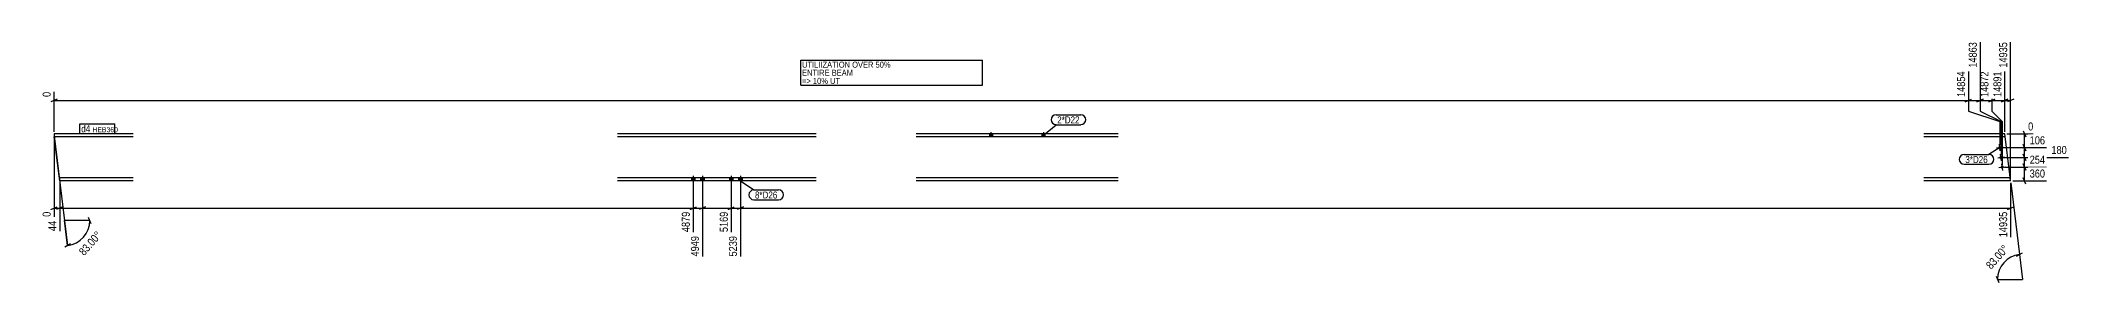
# Model space of a CAD drawing. Header units: millimetres. Extents: x 35 to 40706, y 35 to 1897.
# Drawn here: x 25226 to 40706, y 48 to 1897 of the extents above; entities that cross this region are included whole.
import ezdxf

# ---------------------------------------------------------------- set-up
doc = ezdxf.new("R2010")
doc.units = ezdxf.units.MM
doc.linetypes.add('DXK_LINE_DOT2', pattern=[3.9198, 1.9599, -1.9599])
for name, color, linetype in [('MÅLSÆTNING', 7, 'Continuous'), ('STÅL', 7, 'Continuous'), ('TEKST', 7, 'Continuous')]:
    doc.layers.add(name, color=color, linetype=linetype)
doc.styles.add('Arial Narrow', font='ARIALN.TTF', dxfattribs={"height": 0.2})

msp = doc.modelspace()

# ---------------------------------------------------------------- hatches: boundary and pattern name
at = {"layer": 'STÅL', "linetype": 'Continuous'}
for points in [[(32470, 1162), (32492, 1162), (32492, 1184), (32470, 1184)], [(32870, 1162), (32892, 1162), (32892, 1184), (32870, 1184)], [(40169, 1077, -1), (40195, 1080, -1)], [(40178, 1003, -1), (40204, 1006, -1)], [(40188, 928, -1), (40213, 932, -1)], [(30195, 824), (30221, 824), (30221, 847), (30195, 847)], [(30195, 824), (30221, 824), (30221, 847), (30195, 847)], [(30265, 824), (30291, 824), (30291, 847), (30265, 847)], [(30265, 824), (30291, 824), (30291, 847), (30265, 847)], [(30485, 824), (30511, 824), (30511, 847), (30485, 847)], [(30485, 824), (30511, 824), (30511, 847), (30485, 847)], [(30555, 824), (30581, 824), (30581, 847), (30555, 847)], [(30555, 824), (30581, 824), (30581, 847), (30555, 847)]]:
    msp.add_hatch(color=3, dxfattribs=at).paths.add_polyline_path(points)

# ---------------------------------------------------------------- linework, layer by layer
at = {"layer": 'MÅLSÆTNING', "color": 7, "linetype": 'Continuous'}
for p, q in [((40031, 1885), (40031, 1358)), ((40264, 840), (40264, 1885)), ((40121, 1661), (40121, 1358)), ((40220, 1200), (40220, 1661)), ((25353, 1448), (25305, 1429)), ((25329, 1200), (25329, 1505)), ((40007, 1429), (40055, 1448)), ((40031, 1438), (40121, 1438)), ((40145, 1448), (40097, 1429)), ((40196, 1429), (40244, 1448)), ((40244, 1448), (40196, 1429)), ((40220, 1438), (40264, 1438)), ((40288, 1448), (40240, 1429)), ((39942, 1358), (40182, 1278)), ((39942, 1358), (40182, 1278)), ((40031, 1358), (40191, 1278)), ((40031, 1358), (40191, 1278)), ((40121, 1358), (40201, 1278)), ((40121, 1358), (40201, 1278)), ((40182, 1278), (40182, 1095)), ((40182, 1278), (40182, 1095)), ((40191, 1278), (40191, 1020)), ((40191, 1278), (40191, 1020)), ((40201, 1278), (40201, 946)), ((40201, 1278), (40201, 946)), ((25329, 1168), (25329, 550)), ((40236, 1184), (40437, 1184)), ((40361, 1208), (40380, 1160)), ((40380, 1055), (40361, 1103)), ((40361, 1103), (40380, 1055)), ((40371, 1079), (40371, 1184)), ((40198, 1079), (40538, 1079)), ((40198, 1079), (40538, 1079)), ((40207, 1004), (40705, 1004)), ((40207, 1004), (40705, 1004)), ((40217, 930), (40538, 930)), ((40217, 930), (40538, 930)), ((40380, 980), (40361, 1028)), ((40380, 906), (40361, 954)), ((40361, 954), (40380, 906)), ((40371, 1004), (40371, 1079)), ((40371, 930), (40371, 1004)), ((40371, 824), (40371, 930)), ((25373, 808), (25373, 441)), ((40280, 824), (40538, 824)), ((40380, 800), (40361, 848)), ((25305, 607), (25353, 626)), ((25397, 626), (25349, 607)), ((30184, 607), (30232, 626)), ((30184, 607), (30232, 626)), ((30208, 765), (30208, 433)), ((30302, 626), (30254, 607)), ((30302, 626), (30254, 607)), ((30278, 765), (30278, 247)), ((30278, 765), (30278, 247)), ((30474, 607), (30522, 626)), ((30474, 607), (30522, 626)), ((30498, 765), (30498, 433)), ((30592, 626), (30544, 607)), ((30592, 626), (30544, 607)), ((30568, 765), (30568, 247)), ((40240, 607), (40288, 626)), ((25329, 616), (25373, 616)), ((25612, 497), (25592, 545)), ((30208, 616), (30278, 616)), ((30278, 616), (30498, 616)), ((30498, 616), (30568, 616)), ((30568, 616), (40264, 616)), ((25456, 343), (25411, 318)), ((40310, 250), (40355, 275)), ((40333, 263), (40356, 72)), ((40155, 96), (40174, 48)), ((40164, 72), (40356, 72))]:
    msp.add_line(p, q, dxfattribs=at)
msp.add_arc((40356, 72), 192, 97, 180, dxfattribs=at)
at = {"layer": 'STÅL', "color": 2, "linetype": 'Continuous'}
for p, q in [((25933, 1184), (25329, 1184)), ((25329, 1184), (25331, 1162)), ((25933, 1162), (25331, 1162)), ((25368, 864), (25331, 1162)), ((31146, 1184), (29630, 1184)), ((31146, 1162), (29630, 1162)), ((33451, 1184), (31910, 1184)), ((33451, 1162), (31910, 1162)), ((40220, 1184), (39602, 1184)), ((40222, 1162), (39602, 1162)), ((40258, 874), (40220, 1184)), ((25373, 824), (25368, 864)), ((25933, 847), (25370, 847)), ((25933, 824), (25373, 824)), ((31146, 847), (29630, 847)), ((31146, 824), (29630, 824)), ((33451, 847), (31910, 847)), ((33451, 824), (31910, 824)), ((40261, 847), (39602, 847)), ((40264, 824), (39602, 824)), ((40261, 847), (40258, 874)), ((40264, 824), (40261, 847))]:
    msp.add_line(p, q, dxfattribs=at)
at = {"layer": 'STÅL', "color": 3, "linetype": 'Continuous'}
for p, q in [((32470, 1184), (32470, 1162)), ((32481, 1197), (32481, 1162)), ((32492, 1184), (32492, 1162)), ((32870, 1184), (32870, 1162)), ((32881, 1197), (32881, 1162)), ((32892, 1184), (32892, 1162)), ((40185, 1053), (40179, 1105)), ((40156, 1076), (40208, 1082)), ((40166, 1001), (40217, 1008)), ((40175, 927), (40226, 933)), ((40195, 979), (40188, 1030)), ((40204, 904), (40197, 956)), ((30195, 847), (30195, 824)), ((30195, 847), (30195, 824)), ((30208, 862), (30208, 757)), ((30208, 862), (30208, 757)), ((30221, 847), (30221, 824)), ((30221, 847), (30221, 824)), ((30265, 847), (30265, 824)), ((30265, 847), (30265, 824)), ((30278, 862), (30278, 757)), ((30278, 862), (30278, 757)), ((30291, 847), (30291, 824)), ((30291, 847), (30291, 824)), ((30485, 847), (30485, 824)), ((30485, 847), (30485, 824)), ((30498, 862), (30498, 757)), ((30498, 862), (30498, 757)), ((30511, 847), (30511, 824)), ((30511, 847), (30511, 824)), ((30555, 847), (30555, 824)), ((30555, 847), (30555, 824)), ((30568, 862), (30568, 757)), ((30568, 862), (30568, 757)), ((30581, 847), (30581, 824)), ((30581, 847), (30581, 824))]:
    msp.add_line(p, q, dxfattribs=at)
at = {"layer": 'STÅL', "color": 7, "linetype": 'DXK_LINE_DOT2'}
msp.add_line((40261, 847), (40259, 864), dxfattribs=at)

# ---------------------------------------------------------------- wipeouts: each hides what was drawn before it
at = {"color": 0, "linetype": 'Continuous'}
msp.add_wipeout([(32053, 1566), (32053, 1614), (31039, 1614), (31039, 1566)], dxfattribs=at).dxf.layer = 'TEKST'
at = {"color": 0}
msp.add_wipeout([(33158, 1264), (33158, 1320), (32987, 1320), (32987, 1264)], dxfattribs=at).dxf.layer = 'TEKST'

# ---------------------------------------------------------------- next in the draw order: wipeouts: each hides what was drawn before it
at = {"color": 0, "linetype": 'Continuous'}
for points, layer in [([(40108, 1673), (40018, 1673), (40018, 1453), (40108, 1453)], 'MÅLSÆTNING'), ([(40450, 1197), (40450, 1287), (40385, 1287), (40385, 1197)], 'MÅLSÆTNING'), ([(25360, 531), (25270, 531), (25270, 428), (25360, 428)], 'MÅLSÆTNING'), ([(30265, 416), (30175, 416), (30175, 235), (30265, 235)], 'MÅLSÆTNING'), ([(30555, 416), (30465, 416), (30465, 235), (30555, 235)], 'MÅLSÆTNING'), ([(32143, 1628), (32143, 1676), (31039, 1676), (31039, 1628)], 'TEKST')]:
    msp.add_wipeout(points, dxfattribs=at).dxf.layer = layer
at = {"color": 0}
for points in [[(25605, 1196), (25605, 1252), (25537, 1252), (25537, 1196)], [(33158, 1264), (33158, 1320), (32987, 1320), (32987, 1264)], [(40090, 961), (40090, 1017), (39919, 1017), (39919, 961)], [(30851, 690), (30851, 746), (30680, 746), (30680, 690)]]:
    msp.add_wipeout(points, dxfattribs=at).dxf.layer = 'TEKST'

# ---------------------------------------------------------------- next in the draw order: linework, layer by layer
at = {"layer": 'MÅLSÆTNING', "color": 7, "linetype": 'Continuous'}
for p, q in [((40031, 1885), (40031, 1358)), ((39942, 1661), (39942, 1358)), ((25329, 1438), (39942, 1438)), ((39918, 1429), (39966, 1448)), ((39918, 1429), (39966, 1448)), ((39942, 1438), (40031, 1438)), ((40055, 1448), (40007, 1429)), ((40097, 1429), (40145, 1448)), ((40121, 1438), (40220, 1438)), ((30208, 765), (30208, 433)), ((30498, 765), (30498, 433)), ((30568, 765), (30568, 247)), ((25602, 521), (25410, 521)), ((25433, 331), (25410, 521))]:
    msp.add_line(p, q, dxfattribs=at)
msp.add_arc((25410, 521), 192, 277, 360, dxfattribs=at)
at = {"layer": 'TEKST', "color": 7, "linetype": 'Continuous'}
for p, q in [((31029, 1556), (32416, 1556)), ((32881, 1173), (32978, 1254)), ((32978, 1329), (33167, 1329)), ((32978, 1254), (33167, 1254))]:
    msp.add_line(p, q, dxfattribs=at)
for centre, start, end in [((32978, 1292), 90, 270), ((33167, 1292), 270, 90)]:
    msp.add_arc(centre, 37.6, start, end, dxfattribs=at)

# ---------------------------------------------------------------- next in the draw order: texts
at = {"layer": 'MÅLSÆTNING', "color": 3, "linetype": 'Continuous', "style": 'Arial Narrow'}
for s, p in [('14872', (40095, 1466)), ('4949', (30252, 247)), ('5239', (30542, 247))]:
    msp.add_text(s, height=61.1, rotation=90.0002, dxfattribs=at).set_placement(p)
msp.add_text('0', height=61.1, dxfattribs=at).set_placement((40398, 1210))
at = {"layer": 'TEKST', "color": 3, "linetype": 'Continuous', "style": 'Arial Narrow'}
msp.add_text('=> 10% UT', height=45.8, dxfattribs=at).set_placement((31039, 1566))
at = {"layer": 'TEKST', "color": 3, "style": 'Arial Narrow'}
msp.add_text('2*D22', height=53.4, dxfattribs=at).set_placement((32987, 1264))

# ---------------------------------------------------------------- next in the draw order: wipeouts: each hides what was drawn before it
at = {"color": 0, "linetype": 'Continuous'}
for points, layer in [([(25316, 602), (25226, 602), (25226, 537), (25316, 537)], 'MÅLSÆTNING'), ([(32406, 1690), (32406, 1738), (31039, 1738), (31039, 1690)], 'TEKST')]:
    msp.add_wipeout(points, dxfattribs=at).dxf.layer = layer
at = {"color": 0}
for points in [[(25605, 1196), (25605, 1252), (25537, 1252), (25537, 1196)], [(40090, 961), (40090, 1017), (39919, 1017), (39919, 961)], [(30851, 690), (30851, 746), (30680, 746), (30680, 690)]]:
    msp.add_wipeout(points, dxfattribs=at).dxf.layer = 'TEKST'

# ---------------------------------------------------------------- next in the draw order: linework, layer by layer
at = {"layer": 'MÅLSÆTNING', "color": 7, "linetype": 'Continuous'}
for p, q in [((25331, 1169), (25433, 331)), ((25373, 808), (25373, 441)), ((25397, 626), (25349, 607)), ((25373, 616), (30208, 616))]:
    msp.add_line(p, q, dxfattribs=at)
at = {"layer": 'TEKST', "color": 7, "linetype": 'Continuous'}
for p, q in [((31029, 1748), (32416, 1748)), ((31029, 1556), (31029, 1748)), ((32416, 1556), (32416, 1748)), ((25527, 1186), (25527, 1261)), ((39910, 1027), (40099, 1027)), ((39910, 952), (40099, 952)), ((40182, 1079), (40099, 1027)), ((30568, 826), (30671, 755)), ((30671, 755), (30860, 755)), ((30671, 680), (30860, 680))]:
    msp.add_line(p, q, dxfattribs=at)
for centre, start, end in [((39910, 989), 90, 270), ((40099, 989), 270, 90), ((30671, 718), 90, 270), ((30860, 718), 270, 90)]:
    msp.add_arc(centre, 37.6, start, end, dxfattribs=at)

# ---------------------------------------------------------------- next in the draw order: texts
at = {"layer": 'MÅLSÆTNING', "color": 3, "linetype": 'Continuous', "style": 'Arial Narrow'}
for s, p in [('0', (25303, 550)), ('44', (25347, 441))]:
    msp.add_text(s, height=61.1, rotation=90.0002, dxfattribs=at).set_placement(p)
at = {"layer": 'TEKST', "color": 3, "linetype": 'Continuous', "style": 'Arial Narrow'}
for s, p in [('UTILIIZATION OVER 50%', (31039, 1690)), ('ENTIRE BEAM', (31039, 1628))]:
    msp.add_text(s, height=45.81, dxfattribs=at).set_placement(p)
at = {"layer": 'TEKST', "color": 3, "style": 'Arial Narrow'}
for s, p in [('3*D26', (39919, 961)), ('8*D26', (30680, 690))]:
    msp.add_text(s, height=53.4, dxfattribs=at).set_placement(p)

# ---------------------------------------------------------------- next in the draw order: wipeouts: each hides what was drawn before it
at = {"color": 0, "linetype": 'Continuous'}
for points in [[(40019, 1897), (39929, 1897), (39929, 1677), (40019, 1677)], [(40251, 1897), (40161, 1897), (40161, 1677), (40251, 1677)], [(25316, 1517), (25226, 1517), (25226, 1453), (25316, 1453)], [(40539, 1092), (40539, 1181), (40397, 1181), (40397, 1092)], [(30485, 602), (30395, 602), (30395, 420), (30485, 420)]]:
    msp.add_wipeout(points, dxfattribs=at).dxf.layer = 'MÅLSÆTNING'
at = {"color": 0}
msp.add_wipeout([(25785, 1196), (25785, 1236), (25622, 1236), (25622, 1196)], dxfattribs=at).dxf.layer = 'TEKST'

# ---------------------------------------------------------------- next in the draw order: linework, layer by layer
at = {"layer": 'MÅLSÆTNING', "color": 7, "linetype": 'Continuous'}
for p, q in [((39942, 1661), (39942, 1358)), ((40121, 1661), (40121, 1358)), ((40220, 1200), (40220, 1661)), ((40361, 1028), (40380, 980))]:
    msp.add_line(p, q, dxfattribs=at)

# ---------------------------------------------------------------- next in the draw order: texts
at = {"layer": 'MÅLSÆTNING', "color": 3, "linetype": 'Continuous', "style": 'Arial Narrow'}
for s, p in [('14863', (40006, 1690)), ('14935', (40238, 1690)), ('0', (25303, 1466)), ('5169', (30472, 433))]:
    msp.add_text(s, height=61.1, rotation=90.0002, dxfattribs=at).set_placement(p)
msp.add_text('106', height=61.1, dxfattribs=at).set_placement((40410, 1104))

# ---------------------------------------------------------------- next in the draw order: wipeouts: each hides what was drawn before it
at = {"color": 0}
for points, layer in [([(25716, 407), (25649, 467), (25493, 291), (25560, 231)], 'MÅLSÆTNING'), ([(25785, 1196), (25785, 1236), (25622, 1236), (25622, 1196)], 'TEKST')]:
    msp.add_wipeout(points, dxfattribs=at).dxf.layer = layer
at = {"color": 0, "linetype": 'Continuous'}
msp.add_wipeout([(30195, 602), (30105, 602), (30105, 420), (30195, 420)], dxfattribs=at).dxf.layer = 'MÅLSÆTNING'

# ---------------------------------------------------------------- next in the draw order: linework, layer by layer
at = {"layer": 'TEKST', "color": 7, "linetype": 'Continuous'}
for p, q in [((25527, 1261), (25794, 1261)), ((25794, 1186), (25794, 1261)), ((25527, 1186), (25794, 1186))]:
    msp.add_line(p, q, dxfattribs=at)

# ---------------------------------------------------------------- next in the draw order: texts
at = {"layer": 'MÅLSÆTNING', "color": 3, "linetype": 'Continuous', "style": 'Arial Narrow'}
msp.add_text('4879', height=61.1, rotation=90.0002, dxfattribs=at).set_placement((30182, 433))
at = {"layer": 'MÅLSÆTNING', "color": 3, "style": 'Arial Narrow'}
msp.add_text('83.00°', height=61.1, rotation=48.5009, dxfattribs=at).set_placement((25559, 249))
at = {"layer": 'TEKST', "color": 3, "style": 'Arial Narrow'}
for s, height, p in [('d4', 53.4, (25537, 1196)), ('HEB360', 38.2, (25622, 1196))]:
    msp.add_text(s, height=height, dxfattribs=at).set_placement(p)

# ---------------------------------------------------------------- next in the draw order: wipeouts: each hides what was drawn before it
at = {"color": 0, "linetype": 'Continuous'}
for points in [[(39929, 1673), (39840, 1673), (39840, 1453), (39929, 1453)], [(40207, 1673), (40117, 1673), (40117, 1453), (40207, 1453)], [(40706, 1017), (40706, 1107), (40563, 1107), (40563, 1017)]]:
    msp.add_wipeout(points, dxfattribs=at).dxf.layer = 'MÅLSÆTNING'

# ---------------------------------------------------------------- next in the draw order: texts
at = {"layer": 'MÅLSÆTNING', "color": 3, "linetype": 'Continuous', "style": 'Arial Narrow'}
for s, p in [('14854', (39917, 1466)), ('14891', (40194, 1466))]:
    msp.add_text(s, height=61.1, rotation=90.0002, dxfattribs=at).set_placement(p)
msp.add_text('180', height=61.1, dxfattribs=at).set_placement((40576, 1030))

# ---------------------------------------------------------------- next in the draw order: wipeouts: each hides what was drawn before it
at = {"color": 0, "linetype": 'Continuous'}
msp.add_wipeout([(40539, 943), (40539, 1032), (40397, 1032), (40397, 943)], dxfattribs=at).dxf.layer = 'MÅLSÆTNING'

# ---------------------------------------------------------------- next in the draw order: wipeouts: each hides what was drawn before it
msp.add_wipeout([(40539, 837), (40539, 927), (40397, 927), (40397, 837)], dxfattribs=at).dxf.layer = 'MÅLSÆTNING'

# ---------------------------------------------------------------- next in the draw order: linework, layer by layer
at = {"layer": 'MÅLSÆTNING', "color": 7, "linetype": 'Continuous'}
msp.add_line((40266, 809), (40333, 263), dxfattribs=at)

# ---------------------------------------------------------------- next in the draw order: texts
at = {"layer": 'MÅLSÆTNING', "color": 3, "linetype": 'Continuous', "style": 'Arial Narrow'}
for s, p in [('254', (40410, 956)), ('360', (40410, 850))]:
    msp.add_text(s, height=61.1, dxfattribs=at).set_placement(p)

# ---------------------------------------------------------------- next in the draw order: wipeouts: each hides what was drawn before it
at = {"color": 0}
msp.add_wipeout([(40273, 303), (40206, 362), (40050, 186), (40117, 126)], dxfattribs=at).dxf.layer = 'MÅLSÆTNING'

# ---------------------------------------------------------------- next in the draw order: linework, layer by layer
at = {"layer": 'MÅLSÆTNING', "color": 7, "linetype": 'Continuous'}
msp.add_line((40264, 808), (40264, 394), dxfattribs=at)

# ---------------------------------------------------------------- next in the draw order: texts
at = {"layer": 'MÅLSÆTNING', "color": 3, "style": 'Arial Narrow'}
msp.add_text('83.00°', height=61.1, rotation=48.5009, dxfattribs=at).set_placement((40116, 145))

# ---------------------------------------------------------------- next in the draw order: wipeouts: each hides what was drawn before it
at = {"color": 0, "linetype": 'Continuous'}
msp.add_wipeout([(40251, 602), (40161, 602), (40161, 381), (40251, 381)], dxfattribs=at).dxf.layer = 'MÅLSÆTNING'

# ---------------------------------------------------------------- next in the draw order: texts
at = {"layer": 'MÅLSÆTNING', "color": 3, "linetype": 'Continuous', "style": 'Arial Narrow'}
msp.add_text('14935', height=61.1, rotation=90.0002, dxfattribs=at).set_placement((40238, 394))

doc.saveas('drawing.dxf')
